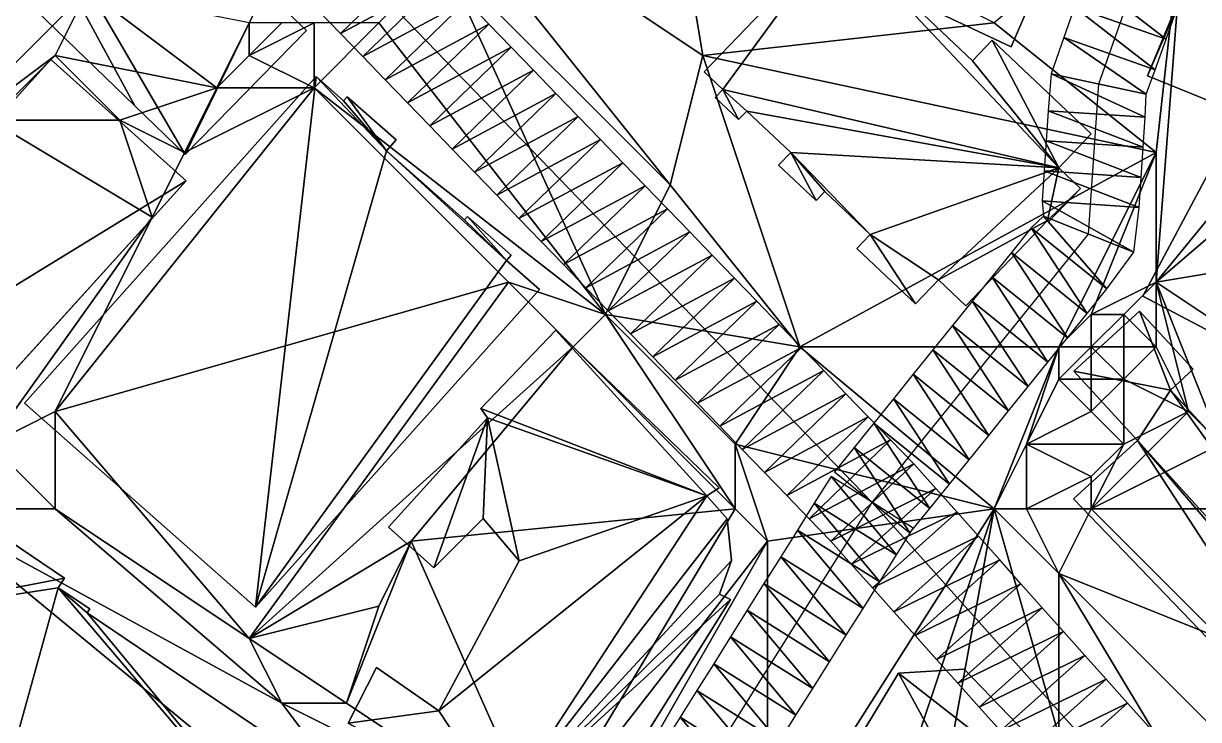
# Model space of a CAD drawing. Header units: metres. Extents: x -1103 to 901, y -902 to 905.
# Drawn here: x -799.9 to -727.4, y 111 to 154 of the extents above; entities that cross this region are included whole.
import ezdxf

# ---------------------------------------------------------------- set-up
doc = ezdxf.new("R2010")
doc.units = ezdxf.units.M
for name, color, linetype in [('OSM_BUILDING_FOOTPRINTS', 7, 'CONTINUOUS'), ('OSM_BUILDING_ROOFS', 1, 'CONTINUOUS'), ('OSM_BUILDING_WALLS', 8, 'CONTINUOUS'), ('OSM_ROAD_AXES', 2, 'CONTINUOUS'), ('OSM_ROAD_SURFACE', 9, 'CONTINUOUS'), ('OSM_TERRAIN', 3, 'CONTINUOUS')]:
    doc.layers.add(name, color=color, linetype=linetype)

msp = doc.modelspace()

# ---------------------------------------------------------------- linework, layer by layer
at = {"layer": 'OSM_BUILDING_FOOTPRINTS'}
for points in [[(-819.205, 174.118, 15.672), (-811.224, 182.268, 15.672), (-790.819, 162.572, 15.672), (-790.266, 163.136, 15.672), (-786.353, 159.343, 15.672), (-783.987, 157.065, 15.672), (-785.037, 156.003, 15.672), (-782.473, 153.526, 15.672), (-789.967, 145.873, 15.672), (-793.073, 148.881, 15.672), (-819.205, 174.118, 15.672)], [(-751.036, 167.859, 13.825), (-735.285, 161.025, 13.825), (-738.943, 152.521, 13.825), (-744.957, 155.352, 13.825), (-750.041, 160.538, 13.825), (-749.544, 162.794, 13.825), (-752.661, 164.154, 13.825), (-751.036, 167.859, 13.825)], [(-725.812, 161.622, 13.699), (-724.408, 165.039, 13.699), (-710.358, 159.322, 13.699), (-716.283, 144.945, 13.699), (-730.52, 150.729, 13.699), (-728.597, 155.407, 13.699), (-729.404, 155.728, 13.699), (-726.806, 162.031, 13.699), (-725.812, 161.622, 13.699)], [(-757.9, 150.972, 13.605), (-749.677, 159.554, 13.605), (-741.342, 151.669, 13.605), (-740.126, 152.93, 13.605), (-734.002, 147.146, 13.605), (-736.014, 145.045, 13.605), (-734.665, 143.773, 13.605), (-736.633, 141.716, 13.605), (-736.71, 141.793, 13.605), (-741.751, 136.54, 13.605), (-743.442, 138.133, 13.605), (-744.857, 136.651, 13.605), (-748.482, 140.079, 13.605), (-747.653, 140.942, 13.605), (-750.461, 143.585, 13.605), (-750.992, 143.032, 13.605), (-753.313, 145.221, 13.605), (-752.561, 146.007, 13.605), (-755.281, 148.561, 13.605), (-755.789, 148.03, 13.605), (-757.237, 149.402, 13.605), (-756.762, 149.888, 13.605), (-757.9, 150.972, 13.605)], [(-798.258, 151.746, 15.357), (-789.89, 144.259, 15.357), (-804.226, 128.444, 15.357), (-815.634, 115.87, 15.357), (-824.001, 123.368, 15.357), (-798.258, 151.746, 15.357)], [(-799.893, 130.534, 14.926), (-781.876, 150.695, 14.926), (-780.174, 149.191, 14.926), (-779.953, 149.446, 14.926), (-776.924, 146.78, 14.926), (-777.532, 146.106, 14.926), (-772.712, 141.848, 14.926), (-772.535, 142.047, 14.926), (-769.827, 139.658, 14.926), (-770.115, 139.338, 14.926), (-768.081, 137.546, 14.926), (-785.612, 117.938, 14.926), (-799.893, 130.534, 14.926)], [(-730.819, 137.138, 13.91), (-726.519, 145.2, 13.91), (-725.259, 144.547, 13.91), (-723.656, 147.555, 13.91), (-715.576, 143.298, 13.91), (-717.521, 139.637, 13.91), (-721.467, 141.716, 13.91), (-724.253, 136.496, 13.91), (-723.424, 136.065, 13.91), (-724.595, 133.864, 13.91), (-730.819, 137.138, 13.91)], [(-735.096, 124.608, 14.263), (-715.475, 104.226, 14.263), (-712.789, 106.88, 14.263), (-710.479, 105.421, 14.263), (-704.19, 110.054, 14.263), (-701.349, 106.969, 14.263), (-680.093, 125.327, 14.263), (-689.665, 137.746, 14.263), (-714.901, 115.938, 14.263), (-729.116, 131.332, 14.263), (-727.712, 132.614, 14.263), (-731.017, 136.198, 14.263), (-735.085, 132.493, 14.263), (-731.139, 128.213, 14.263), (-735.096, 124.608, 14.263)], [(-777.399, 122.86, 14.287), (-771.297, 129.617, 14.287), (-771.706, 130.203, 14.287), (-767.075, 135.025, 14.287), (-756.983, 125.293, 14.287), (-757.734, 124.795, 14.287), (-756.496, 123.38, 14.287), (-756.22, 120.814, 14.287), (-756.96, 118.724, 14.287), (-756.275, 118.403, 14.287), (-766.897, 101.428, 14.287), (-771.253, 103.827, 14.287), (-770.346, 105.541, 14.287), (-779.886, 110.772, 14.287), (-778.15, 114.201, 14.287), (-774.304, 111.535, 14.287), (-769.341, 120.781, 14.287), (-771.551, 123.402, 14.287), (-774.613, 120.349, 14.287), (-777.399, 122.86, 14.287)], [(-805.641, 125.27, 15.028), (-797.406, 119.719, 15.028), (-797.804, 119.133, 15.028), (-795.859, 117.817, 15.028), (-796.024, 117.573, 15.028), (-772.48, 101.682, 15.028), (-776.691, 95.522, 15.028), (-779.2, 97.225, 15.028), (-781.223, 94.283, 15.028), (-801.573, 108.007, 15.028), (-800.401, 109.732, 15.028), (-811.256, 117.064, 15.028), (-805.641, 125.27, 15.028)], [(-749.344, 108.174, 14.09), (-745.907, 113.847, 14.09), (-741.861, 114.102, 14.09), (-728.618, 100.378, 14.09), (-735.251, 94.372, 14.09), (-749.344, 108.174, 14.09)]]:
    msp.add_polyline3d(points, close=True, dxfattribs=at)
at = {"layer": 'OSM_BUILDING_ROOFS'}
for points in [[(-811.224, 182.268, 30.472), (-819.205, 174.118, 30.472), (-793.073, 148.881, 30.472)], [(-811.224, 182.268, 30.472), (-793.073, 148.881, 30.472), (-789.967, 145.873, 30.472)], [(-785.037, 156.003, 30.472), (-811.224, 182.268, 30.472), (-789.967, 145.873, 30.472)], [(-725.812, 161.622, 28.499), (-728.597, 155.407, 28.499), (-730.52, 150.729, 28.499)], [(-725.812, 161.622, 28.499), (-730.52, 150.729, 28.499), (-716.283, 144.945, 28.499)], [(-735.285, 161.025, 25.425), (-744.957, 155.352, 25.425), (-738.943, 152.521, 25.425)], [(-749.677, 159.554, 57.205), (-757.9, 150.972, 57.205), (-756.762, 149.888, 57.205)], [(-736.014, 145.045, 57.205), (-749.677, 159.554, 57.205), (-756.762, 149.888, 57.205)], [(-736.014, 145.045, 57.205), (-741.342, 151.669, 57.205), (-749.677, 159.554, 57.205)], [(-789.967, 145.873, 30.472), (-782.473, 153.526, 30.472), (-785.037, 156.003, 30.472)], [(-736.014, 145.045, 57.205), (-740.126, 152.93, 57.205), (-741.342, 151.669, 57.205)], [(-736.014, 145.045, 57.205), (-734.002, 147.146, 57.205), (-740.126, 152.93, 57.205)], [(-789.89, 144.259, 30.157), (-798.258, 151.746, 30.157), (-824.001, 123.368, 30.157)], [(-781.876, 150.695, 32.926), (-799.893, 130.534, 32.926), (-785.612, 117.938, 32.926)], [(-777.532, 146.106, 32.926), (-781.876, 150.695, 32.926), (-785.612, 117.938, 32.926)], [(-777.532, 146.106, 32.926), (-780.174, 149.191, 32.926), (-781.876, 150.695, 32.926)], [(-756.762, 149.888, 57.205), (-757.237, 149.402, 57.205), (-755.789, 148.03, 57.205)], [(-756.762, 149.888, 57.205), (-755.789, 148.03, 57.205), (-755.281, 148.561, 57.205)], [(-736.014, 145.045, 57.205), (-756.762, 149.888, 57.205), (-755.281, 148.561, 57.205)], [(-777.532, 146.106, 32.926), (-779.953, 149.446, 32.926), (-780.174, 149.191, 32.926)], [(-777.532, 146.106, 32.926), (-776.924, 146.78, 32.926), (-779.953, 149.446, 32.926)], [(-736.014, 145.045, 57.205), (-755.281, 148.561, 57.205), (-752.561, 146.007, 57.205)], [(-777.532, 146.106, 32.926), (-785.612, 117.938, 32.926), (-770.115, 139.338, 32.926)], [(-770.115, 139.338, 32.926), (-772.712, 141.848, 32.926), (-777.532, 146.106, 32.926)], [(-752.561, 146.007, 57.205), (-753.313, 145.221, 57.205), (-750.992, 143.032, 57.205)], [(-752.561, 146.007, 57.205), (-750.992, 143.032, 57.205), (-750.461, 143.585, 57.205)], [(-752.561, 146.007, 57.205), (-750.461, 143.585, 57.205), (-747.653, 140.942, 57.205)], [(-736.014, 145.045, 57.205), (-752.561, 146.007, 57.205), (-747.653, 140.942, 57.205)], [(-726.519, 145.2, 25.51), (-730.819, 137.138, 25.51), (-724.595, 133.864, 25.51)], [(-736.014, 145.045, 57.205), (-747.653, 140.942, 57.205), (-743.442, 138.133, 57.205)], [(-736.014, 145.045, 57.205), (-743.442, 138.133, 57.205), (-736.71, 141.793, 57.205)], [(-736.71, 141.793, 57.205), (-734.665, 143.773, 57.205), (-736.014, 145.045, 57.205)], [(-789.89, 144.259, 30.157), (-824.001, 123.368, 30.157), (-815.634, 115.87, 30.157)], [(-789.89, 144.259, 30.157), (-815.634, 115.87, 30.157), (-804.226, 128.444, 30.157)], [(-736.71, 141.793, 57.205), (-736.633, 141.716, 57.205), (-734.665, 143.773, 57.205)], [(-770.115, 139.338, 32.926), (-772.535, 142.047, 32.926), (-772.712, 141.848, 32.926)], [(-770.115, 139.338, 32.926), (-769.827, 139.658, 32.926), (-772.535, 142.047, 32.926)], [(-743.442, 138.133, 57.205), (-741.751, 136.54, 57.205), (-736.71, 141.793, 57.205)], [(-747.653, 140.942, 57.205), (-748.482, 140.079, 57.205), (-744.857, 136.651, 57.205)], [(-747.653, 140.942, 57.205), (-744.857, 136.651, 57.205), (-743.442, 138.133, 57.205)], [(-785.612, 117.938, 32.926), (-768.081, 137.546, 32.926), (-770.115, 139.338, 32.926)], [(-729.116, 131.332, 29.063), (-731.017, 136.198, 29.063), (-735.085, 132.493, 29.063)], [(-729.116, 131.332, 29.063), (-727.712, 132.614, 29.063), (-731.017, 136.198, 29.063)], [(-757.734, 124.795, 35.487), (-767.075, 135.025, 35.487), (-771.706, 130.203, 35.487)], [(-757.734, 124.795, 35.487), (-756.983, 125.293, 35.487), (-767.075, 135.025, 35.487)], [(-729.116, 131.332, 29.063), (-735.085, 132.493, 29.063), (-731.139, 128.213, 29.063)], [(-729.116, 131.332, 29.063), (-731.139, 128.213, 29.063), (-710.479, 105.421, 29.063)], [(-710.479, 105.421, 29.063), (-714.901, 115.938, 29.063), (-729.116, 131.332, 29.063)], [(-757.734, 124.795, 35.487), (-771.706, 130.203, 35.487), (-771.297, 129.617, 35.487)], [(-771.297, 129.617, 35.487), (-777.399, 122.86, 35.487), (-774.613, 120.349, 35.487)], [(-771.297, 129.617, 35.487), (-774.613, 120.349, 35.487), (-771.551, 123.402, 35.487)], [(-771.297, 129.617, 35.487), (-771.551, 123.402, 35.487), (-769.341, 120.781, 35.487)], [(-757.734, 124.795, 35.487), (-771.297, 129.617, 35.487), (-769.341, 120.781, 35.487)], [(-731.139, 128.213, 29.063), (-735.096, 124.608, 29.063), (-715.475, 104.226, 29.063)], [(-731.139, 128.213, 29.063), (-715.475, 104.226, 29.063), (-712.789, 106.88, 29.063)], [(-731.139, 128.213, 29.063), (-712.789, 106.88, 29.063), (-710.479, 105.421, 29.063)], [(-797.406, 119.719, 23.428), (-805.641, 125.27, 23.428), (-811.256, 117.064, 23.428)], [(-757.734, 124.795, 35.487), (-769.341, 120.781, 35.487), (-774.304, 111.535, 35.487)], [(-757.734, 124.795, 35.487), (-774.304, 111.535, 35.487), (-770.346, 105.541, 35.487)], [(-770.346, 105.541, 35.487), (-756.496, 123.38, 35.487), (-757.734, 124.795, 35.487)], [(-770.346, 105.541, 35.487), (-756.22, 120.814, 35.487), (-756.496, 123.38, 35.487)], [(-770.346, 105.541, 35.487), (-756.96, 118.724, 35.487), (-756.22, 120.814, 35.487)], [(-797.804, 119.133, 23.428), (-797.406, 119.719, 23.428), (-811.256, 117.064, 23.428)], [(-797.804, 119.133, 23.428), (-811.256, 117.064, 23.428), (-800.401, 109.732, 23.428)], [(-797.804, 119.133, 23.428), (-800.401, 109.732, 23.428), (-779.2, 97.225, 23.428)], [(-796.024, 117.573, 23.428), (-795.859, 117.817, 23.428), (-797.804, 119.133, 23.428)], [(-797.804, 119.133, 23.428), (-779.2, 97.225, 23.428), (-796.024, 117.573, 23.428)], [(-770.346, 105.541, 35.487), (-756.275, 118.403, 35.487), (-756.96, 118.724, 35.487)], [(-770.346, 105.541, 35.487), (-766.897, 101.428, 35.487), (-756.275, 118.403, 35.487)], [(-779.2, 97.225, 23.428), (-772.48, 101.682, 23.428), (-796.024, 117.573, 23.428)], [(-774.304, 111.535, 35.487), (-778.15, 114.201, 35.487), (-779.886, 110.772, 35.487)], [(-745.907, 113.847, 25.69), (-728.618, 100.378, 25.69), (-741.861, 114.102, 25.69)], [(-745.907, 113.847, 25.69), (-749.344, 108.174, 25.69), (-735.251, 94.372, 25.69)], [(-745.907, 113.847, 25.69), (-735.251, 94.372, 25.69), (-728.618, 100.378, 25.69)], [(-774.304, 111.535, 35.487), (-779.886, 110.772, 35.487), (-770.346, 105.541, 35.487)]]:
    msp.add_3dface(points, dxfattribs=at)
at = {"layer": 'OSM_BUILDING_WALLS'}
for points in [[(-819.205, 174.118, 15.672), (-793.073, 148.881, 15.672), (-793.073, 148.881, 30.472)], [(-819.205, 174.118, 15.672), (-793.073, 148.881, 30.472), (-819.205, 174.118, 30.472)], [(-738.943, 152.521, 13.825), (-735.285, 161.025, 13.825), (-735.285, 161.025, 25.425)], [(-738.943, 152.521, 13.825), (-735.285, 161.025, 25.425), (-738.943, 152.521, 25.425)], [(-749.677, 159.554, 13.605), (-757.9, 150.972, 13.605), (-757.9, 150.972, 57.205)], [(-749.677, 159.554, 13.605), (-757.9, 150.972, 57.205), (-749.677, 159.554, 57.205)], [(-741.342, 151.669, 13.605), (-749.677, 159.554, 13.605), (-749.677, 159.554, 57.205)], [(-741.342, 151.669, 13.605), (-749.677, 159.554, 57.205), (-741.342, 151.669, 57.205)], [(-782.473, 153.526, 15.672), (-785.037, 156.003, 15.672), (-785.037, 156.003, 30.472)], [(-782.473, 153.526, 15.672), (-785.037, 156.003, 30.472), (-782.473, 153.526, 30.472)], [(-744.957, 155.352, 13.825), (-738.943, 152.521, 13.825), (-738.943, 152.521, 25.425)], [(-744.957, 155.352, 13.825), (-738.943, 152.521, 25.425), (-744.957, 155.352, 25.425)], [(-728.597, 155.407, 13.699), (-730.52, 150.729, 13.699), (-730.52, 150.729, 28.499)], [(-728.597, 155.407, 13.699), (-730.52, 150.729, 28.499), (-728.597, 155.407, 28.499)], [(-789.967, 145.873, 15.672), (-782.473, 153.526, 15.672), (-782.473, 153.526, 30.472)], [(-789.967, 145.873, 15.672), (-782.473, 153.526, 30.472), (-789.967, 145.873, 30.472)], [(-740.126, 152.93, 13.605), (-741.342, 151.669, 13.605), (-741.342, 151.669, 57.205)], [(-740.126, 152.93, 13.605), (-741.342, 151.669, 57.205), (-740.126, 152.93, 57.205)], [(-734.002, 147.146, 13.605), (-740.126, 152.93, 13.605), (-740.126, 152.93, 57.205)], [(-734.002, 147.146, 13.605), (-740.126, 152.93, 57.205), (-734.002, 147.146, 57.205)], [(-798.258, 151.746, 15.357), (-824.001, 123.368, 15.357), (-824.001, 123.368, 30.157)], [(-798.258, 151.746, 15.357), (-824.001, 123.368, 30.157), (-798.258, 151.746, 30.157)], [(-789.89, 144.259, 15.357), (-798.258, 151.746, 15.357), (-798.258, 151.746, 30.157)], [(-789.89, 144.259, 15.357), (-798.258, 151.746, 30.157), (-789.89, 144.259, 30.157)], [(-757.9, 150.972, 13.605), (-756.762, 149.888, 13.605), (-756.762, 149.888, 57.205)], [(-757.9, 150.972, 13.605), (-756.762, 149.888, 57.205), (-757.9, 150.972, 57.205)], [(-781.876, 150.695, 14.926), (-799.893, 130.534, 14.926), (-799.893, 130.534, 32.926)], [(-781.876, 150.695, 14.926), (-799.893, 130.534, 32.926), (-781.876, 150.695, 32.926)], [(-780.174, 149.191, 14.926), (-781.876, 150.695, 14.926), (-781.876, 150.695, 32.926)], [(-780.174, 149.191, 14.926), (-781.876, 150.695, 32.926), (-780.174, 149.191, 32.926)], [(-730.52, 150.729, 13.699), (-716.283, 144.945, 13.699), (-716.283, 144.945, 28.499)], [(-730.52, 150.729, 13.699), (-716.283, 144.945, 28.499), (-730.52, 150.729, 28.499)], [(-756.762, 149.888, 13.605), (-757.237, 149.402, 13.605), (-757.237, 149.402, 57.205)], [(-756.762, 149.888, 13.605), (-757.237, 149.402, 57.205), (-756.762, 149.888, 57.205)], [(-793.073, 148.881, 15.672), (-789.967, 145.873, 15.672), (-789.967, 145.873, 30.472)], [(-793.073, 148.881, 15.672), (-789.967, 145.873, 30.472), (-793.073, 148.881, 30.472)], [(-779.953, 149.446, 14.926), (-780.174, 149.191, 14.926), (-780.174, 149.191, 32.926)], [(-779.953, 149.446, 14.926), (-780.174, 149.191, 32.926), (-779.953, 149.446, 32.926)], [(-776.924, 146.78, 14.926), (-779.953, 149.446, 14.926), (-779.953, 149.446, 32.926)], [(-776.924, 146.78, 14.926), (-779.953, 149.446, 32.926), (-776.924, 146.78, 32.926)], [(-757.237, 149.402, 13.605), (-755.789, 148.03, 13.605), (-755.789, 148.03, 57.205)], [(-757.237, 149.402, 13.605), (-755.789, 148.03, 57.205), (-757.237, 149.402, 57.205)], [(-755.789, 148.03, 13.605), (-755.281, 148.561, 13.605), (-755.281, 148.561, 57.205)], [(-755.789, 148.03, 13.605), (-755.281, 148.561, 57.205), (-755.789, 148.03, 57.205)], [(-755.281, 148.561, 13.605), (-752.561, 146.007, 13.605), (-752.561, 146.007, 57.205)], [(-755.281, 148.561, 13.605), (-752.561, 146.007, 57.205), (-755.281, 148.561, 57.205)], [(-777.532, 146.106, 14.926), (-776.924, 146.78, 14.926), (-776.924, 146.78, 32.926)], [(-777.532, 146.106, 14.926), (-776.924, 146.78, 32.926), (-777.532, 146.106, 32.926)], [(-736.014, 145.045, 13.605), (-734.002, 147.146, 13.605), (-734.002, 147.146, 57.205)], [(-736.014, 145.045, 13.605), (-734.002, 147.146, 57.205), (-736.014, 145.045, 57.205)], [(-772.712, 141.848, 14.926), (-777.532, 146.106, 14.926), (-777.532, 146.106, 32.926)], [(-772.712, 141.848, 14.926), (-777.532, 146.106, 32.926), (-772.712, 141.848, 32.926)], [(-752.561, 146.007, 13.605), (-753.313, 145.221, 13.605), (-753.313, 145.221, 57.205)], [(-752.561, 146.007, 13.605), (-753.313, 145.221, 57.205), (-752.561, 146.007, 57.205)], [(-753.313, 145.221, 13.605), (-750.992, 143.032, 13.605), (-750.992, 143.032, 57.205)], [(-753.313, 145.221, 13.605), (-750.992, 143.032, 57.205), (-753.313, 145.221, 57.205)], [(-726.519, 145.2, 13.91), (-730.819, 137.138, 13.91), (-730.819, 137.138, 25.51)], [(-726.519, 145.2, 13.91), (-730.819, 137.138, 25.51), (-726.519, 145.2, 25.51)], [(-734.665, 143.773, 13.605), (-736.014, 145.045, 13.605), (-736.014, 145.045, 57.205)], [(-734.665, 143.773, 13.605), (-736.014, 145.045, 57.205), (-734.665, 143.773, 57.205)], [(-804.226, 128.444, 15.357), (-789.89, 144.259, 15.357), (-789.89, 144.259, 30.157)], [(-804.226, 128.444, 15.357), (-789.89, 144.259, 30.157), (-804.226, 128.444, 30.157)], [(-736.633, 141.716, 13.605), (-734.665, 143.773, 13.605), (-734.665, 143.773, 57.205)], [(-736.633, 141.716, 13.605), (-734.665, 143.773, 57.205), (-736.633, 141.716, 57.205)], [(-750.992, 143.032, 13.605), (-750.461, 143.585, 13.605), (-750.461, 143.585, 57.205)], [(-750.992, 143.032, 13.605), (-750.461, 143.585, 57.205), (-750.992, 143.032, 57.205)], [(-750.461, 143.585, 13.605), (-747.653, 140.942, 13.605), (-747.653, 140.942, 57.205)], [(-750.461, 143.585, 13.605), (-747.653, 140.942, 57.205), (-750.461, 143.585, 57.205)], [(-772.535, 142.047, 14.926), (-772.712, 141.848, 14.926), (-772.712, 141.848, 32.926)], [(-772.535, 142.047, 14.926), (-772.712, 141.848, 32.926), (-772.535, 142.047, 32.926)], [(-769.827, 139.658, 14.926), (-772.535, 142.047, 14.926), (-772.535, 142.047, 32.926)], [(-769.827, 139.658, 14.926), (-772.535, 142.047, 32.926), (-769.827, 139.658, 32.926)], [(-741.751, 136.54, 13.605), (-736.71, 141.793, 13.605), (-736.71, 141.793, 57.205)], [(-741.751, 136.54, 13.605), (-736.71, 141.793, 57.205), (-741.751, 136.54, 57.205)], [(-736.71, 141.793, 13.605), (-736.633, 141.716, 13.605), (-736.633, 141.716, 57.205)], [(-736.71, 141.793, 13.605), (-736.633, 141.716, 57.205), (-736.71, 141.793, 57.205)], [(-747.653, 140.942, 13.605), (-748.482, 140.079, 13.605), (-748.482, 140.079, 57.205)], [(-747.653, 140.942, 13.605), (-748.482, 140.079, 57.205), (-747.653, 140.942, 57.205)], [(-748.482, 140.079, 13.605), (-744.857, 136.651, 13.605), (-744.857, 136.651, 57.205)], [(-748.482, 140.079, 13.605), (-744.857, 136.651, 57.205), (-748.482, 140.079, 57.205)], [(-770.115, 139.338, 14.926), (-769.827, 139.658, 14.926), (-769.827, 139.658, 32.926)], [(-770.115, 139.338, 14.926), (-769.827, 139.658, 32.926), (-770.115, 139.338, 32.926)], [(-768.081, 137.546, 14.926), (-770.115, 139.338, 14.926), (-770.115, 139.338, 32.926)], [(-768.081, 137.546, 14.926), (-770.115, 139.338, 32.926), (-768.081, 137.546, 32.926)], [(-744.857, 136.651, 13.605), (-743.442, 138.133, 13.605), (-743.442, 138.133, 57.205)], [(-744.857, 136.651, 13.605), (-743.442, 138.133, 57.205), (-744.857, 136.651, 57.205)], [(-743.442, 138.133, 13.605), (-741.751, 136.54, 13.605), (-741.751, 136.54, 57.205)], [(-743.442, 138.133, 13.605), (-741.751, 136.54, 57.205), (-743.442, 138.133, 57.205)], [(-785.612, 117.938, 14.926), (-768.081, 137.546, 14.926), (-768.081, 137.546, 32.926)], [(-785.612, 117.938, 14.926), (-768.081, 137.546, 32.926), (-785.612, 117.938, 32.926)], [(-730.819, 137.138, 13.91), (-724.595, 133.864, 13.91), (-724.595, 133.864, 25.51)], [(-730.819, 137.138, 13.91), (-724.595, 133.864, 25.51), (-730.819, 137.138, 25.51)], [(-731.017, 136.198, 14.263), (-735.085, 132.493, 14.263), (-735.085, 132.493, 29.063)], [(-731.017, 136.198, 14.263), (-735.085, 132.493, 29.063), (-731.017, 136.198, 29.063)], [(-727.712, 132.614, 14.263), (-731.017, 136.198, 14.263), (-731.017, 136.198, 29.063)], [(-727.712, 132.614, 14.263), (-731.017, 136.198, 29.063), (-727.712, 132.614, 29.063)], [(-767.075, 135.025, 14.287), (-771.706, 130.203, 14.287), (-771.706, 130.203, 35.487)], [(-767.075, 135.025, 14.287), (-771.706, 130.203, 35.487), (-767.075, 135.025, 35.487)], [(-756.983, 125.293, 14.287), (-767.075, 135.025, 14.287), (-767.075, 135.025, 35.487)], [(-756.983, 125.293, 14.287), (-767.075, 135.025, 35.487), (-756.983, 125.293, 35.487)], [(-735.085, 132.493, 14.263), (-731.139, 128.213, 14.263), (-731.139, 128.213, 29.063)], [(-735.085, 132.493, 14.263), (-731.139, 128.213, 29.063), (-735.085, 132.493, 29.063)], [(-729.116, 131.332, 14.263), (-727.712, 132.614, 14.263), (-727.712, 132.614, 29.063)], [(-729.116, 131.332, 14.263), (-727.712, 132.614, 29.063), (-729.116, 131.332, 29.063)], [(-714.901, 115.938, 14.263), (-729.116, 131.332, 14.263), (-729.116, 131.332, 29.063)], [(-714.901, 115.938, 14.263), (-729.116, 131.332, 29.063), (-714.901, 115.938, 29.063)], [(-799.893, 130.534, 14.926), (-785.612, 117.938, 14.926), (-785.612, 117.938, 32.926)], [(-799.893, 130.534, 14.926), (-785.612, 117.938, 32.926), (-799.893, 130.534, 32.926)], [(-771.706, 130.203, 14.287), (-771.297, 129.617, 14.287), (-771.297, 129.617, 35.487)], [(-771.706, 130.203, 14.287), (-771.297, 129.617, 35.487), (-771.706, 130.203, 35.487)], [(-771.297, 129.617, 14.287), (-777.399, 122.86, 14.287), (-777.399, 122.86, 35.487)], [(-771.297, 129.617, 14.287), (-777.399, 122.86, 35.487), (-771.297, 129.617, 35.487)], [(-731.139, 128.213, 14.263), (-735.096, 124.608, 14.263), (-735.096, 124.608, 29.063)], [(-731.139, 128.213, 14.263), (-735.096, 124.608, 29.063), (-731.139, 128.213, 29.063)], [(-797.406, 119.719, 15.028), (-805.641, 125.27, 15.028), (-805.641, 125.27, 23.428)], [(-797.406, 119.719, 15.028), (-805.641, 125.27, 23.428), (-797.406, 119.719, 23.428)], [(-757.734, 124.795, 14.287), (-756.983, 125.293, 14.287), (-756.983, 125.293, 35.487)], [(-757.734, 124.795, 14.287), (-756.983, 125.293, 35.487), (-757.734, 124.795, 35.487)], [(-756.496, 123.38, 14.287), (-757.734, 124.795, 14.287), (-757.734, 124.795, 35.487)], [(-756.496, 123.38, 14.287), (-757.734, 124.795, 35.487), (-756.496, 123.38, 35.487)], [(-735.096, 124.608, 14.263), (-715.475, 104.226, 14.263), (-715.475, 104.226, 29.063)], [(-735.096, 124.608, 14.263), (-715.475, 104.226, 29.063), (-735.096, 124.608, 29.063)], [(-774.613, 120.349, 14.287), (-771.551, 123.402, 14.287), (-771.551, 123.402, 35.487)], [(-774.613, 120.349, 14.287), (-771.551, 123.402, 35.487), (-774.613, 120.349, 35.487)], [(-771.551, 123.402, 14.287), (-769.341, 120.781, 14.287), (-769.341, 120.781, 35.487)], [(-771.551, 123.402, 14.287), (-769.341, 120.781, 35.487), (-771.551, 123.402, 35.487)], [(-756.22, 120.814, 14.287), (-756.496, 123.38, 14.287), (-756.496, 123.38, 35.487)], [(-756.22, 120.814, 14.287), (-756.496, 123.38, 35.487), (-756.22, 120.814, 35.487)], [(-777.399, 122.86, 14.287), (-774.613, 120.349, 14.287), (-774.613, 120.349, 35.487)], [(-777.399, 122.86, 14.287), (-774.613, 120.349, 35.487), (-777.399, 122.86, 35.487)], [(-769.341, 120.781, 14.287), (-774.304, 111.535, 14.287), (-774.304, 111.535, 35.487)], [(-769.341, 120.781, 14.287), (-774.304, 111.535, 35.487), (-769.341, 120.781, 35.487)], [(-756.96, 118.724, 14.287), (-756.22, 120.814, 14.287), (-756.22, 120.814, 35.487)], [(-756.96, 118.724, 14.287), (-756.22, 120.814, 35.487), (-756.96, 118.724, 35.487)], [(-797.804, 119.133, 15.028), (-797.406, 119.719, 15.028), (-797.406, 119.719, 23.428)], [(-797.804, 119.133, 15.028), (-797.406, 119.719, 23.428), (-797.804, 119.133, 23.428)], [(-795.859, 117.817, 15.028), (-797.804, 119.133, 15.028), (-797.804, 119.133, 23.428)], [(-795.859, 117.817, 15.028), (-797.804, 119.133, 23.428), (-795.859, 117.817, 23.428)], [(-766.897, 101.428, 14.287), (-756.275, 118.403, 14.287), (-756.275, 118.403, 35.487)], [(-766.897, 101.428, 14.287), (-756.275, 118.403, 35.487), (-766.897, 101.428, 35.487)], [(-756.275, 118.403, 14.287), (-756.96, 118.724, 14.287), (-756.96, 118.724, 35.487)], [(-756.275, 118.403, 14.287), (-756.96, 118.724, 35.487), (-756.275, 118.403, 35.487)], [(-796.024, 117.573, 15.028), (-795.859, 117.817, 15.028), (-795.859, 117.817, 23.428)], [(-796.024, 117.573, 15.028), (-795.859, 117.817, 23.428), (-796.024, 117.573, 23.428)], [(-772.48, 101.682, 15.028), (-796.024, 117.573, 15.028), (-796.024, 117.573, 23.428)], [(-772.48, 101.682, 15.028), (-796.024, 117.573, 23.428), (-772.48, 101.682, 23.428)], [(-778.15, 114.201, 14.287), (-779.886, 110.772, 14.287), (-779.886, 110.772, 35.487)], [(-778.15, 114.201, 14.287), (-779.886, 110.772, 35.487), (-778.15, 114.201, 35.487)], [(-774.304, 111.535, 14.287), (-778.15, 114.201, 14.287), (-778.15, 114.201, 35.487)], [(-774.304, 111.535, 14.287), (-778.15, 114.201, 35.487), (-774.304, 111.535, 35.487)], [(-741.861, 114.102, 14.09), (-745.907, 113.847, 14.09), (-745.907, 113.847, 25.69)], [(-741.861, 114.102, 14.09), (-745.907, 113.847, 25.69), (-741.861, 114.102, 25.69)], [(-728.618, 100.378, 14.09), (-741.861, 114.102, 14.09), (-741.861, 114.102, 25.69)], [(-728.618, 100.378, 14.09), (-741.861, 114.102, 25.69), (-728.618, 100.378, 25.69)], [(-745.907, 113.847, 14.09), (-749.344, 108.174, 14.09), (-749.344, 108.174, 25.69)], [(-745.907, 113.847, 14.09), (-749.344, 108.174, 25.69), (-745.907, 113.847, 25.69)]]:
    msp.add_3dface(points, dxfattribs=at)
at = {"layer": 'OSM_ROAD_AXES'}
for points in [[(-658.459, 30.519, 14.781), (-710.678, 83.181, 17.71), (-747.532, 124.397, 16.044), (-813.689, 192.863, 18.856), (-868.141, 249.805, 17.888), (-918.459, 302.29, 16.647)], [(-747.532, 124.397, 16.044), (-734.168, 140.964, 15.675), (-733.538, 150.231, 15.747), (-722.297, 182.137, 16.923), (-707.861, 212.826, 18.408)], [(-809.409, 22.466, 16.407), (-808.967, 23.594, 16.412), (-767.207, 93.045, 16.894), (-747.532, 124.397, 16.044)]]:
    msp.add_polyline3d(points, dxfattribs=at)
at = {"layer": 'OSM_ROAD_SURFACE'}
for points in [[(-775.337, 158.209, 17.21), (-781.749, 154.772, 17.54), (-780.371, 153.345, 17.345)], [(-773.959, 156.783, 17.098), (-775.337, 158.209, 17.21), (-780.371, 153.345, 17.345)], [(-773.959, 156.783, 17.098), (-780.371, 153.345, 17.345), (-778.993, 151.919, 17.111)], [(-772.58, 155.357, 17.032), (-773.959, 156.783, 17.098), (-778.993, 151.919, 17.111)], [(-729.386, 152.988, 15.829), (-734.384, 156.859, 15.975), (-735.045, 154.982, 15.933)], [(-729.386, 152.988, 15.829), (-728.725, 154.865, 16.056), (-734.384, 156.859, 15.975)], [(-772.58, 155.357, 17.032), (-778.993, 151.919, 17.111), (-777.614, 150.492, 17.037)], [(-771.202, 153.93, 16.95), (-772.58, 155.357, 17.032), (-777.614, 150.492, 17.037)], [(-730.047, 151.111, 15.787), (-735.045, 154.982, 15.933), (-735.706, 153.105, 15.891)], [(-730.047, 151.111, 15.787), (-729.386, 152.988, 15.829), (-735.045, 154.982, 15.933)], [(-771.202, 153.93, 16.95), (-777.614, 150.492, 17.037), (-776.236, 149.066, 16.963)], [(-769.824, 152.504, 16.868), (-771.202, 153.93, 16.95), (-776.236, 149.066, 16.963)], [(-769.824, 152.504, 16.868), (-776.236, 149.066, 16.963), (-774.858, 147.64, 16.888)], [(-768.446, 151.078, 16.786), (-769.824, 152.504, 16.868), (-774.858, 147.64, 16.888)], [(-730.603, 149.612, 15.754), (-735.706, 153.105, 15.891), (-736.473, 150.851, 15.835)], [(-730.603, 149.612, 15.754), (-730.047, 151.111, 15.787), (-735.706, 153.105, 15.891)], [(-768.446, 151.078, 16.786), (-774.858, 147.64, 16.888), (-773.479, 146.213, 16.814)], [(-767.067, 149.651, 16.704), (-768.446, 151.078, 16.786), (-773.479, 146.213, 16.814)], [(-730.671, 148.174, 15.717), (-736.473, 150.851, 15.835), (-736.657, 148.581, 15.74)], [(-730.671, 148.174, 15.717), (-730.603, 149.612, 15.754), (-736.473, 150.851, 15.835)], [(-767.067, 149.651, 16.704), (-773.479, 146.213, 16.814), (-772.101, 144.787, 16.74)], [(-765.689, 148.225, 16.622), (-767.067, 149.651, 16.704), (-772.101, 144.787, 16.74)], [(-765.689, 148.225, 16.622), (-772.101, 144.787, 16.74), (-770.723, 143.361, 16.665)], [(-764.311, 146.799, 16.54), (-765.689, 148.225, 16.622), (-770.723, 143.361, 16.665)], [(-730.797, 146.321, 15.666), (-736.657, 148.581, 15.74), (-736.783, 146.728, 15.705)], [(-730.797, 146.321, 15.666), (-730.671, 148.174, 15.717), (-736.657, 148.581, 15.74)], [(-764.311, 146.799, 16.54), (-770.723, 143.361, 16.665), (-769.345, 141.934, 16.591)], [(-762.932, 145.372, 16.459), (-764.311, 146.799, 16.54), (-769.345, 141.934, 16.591)], [(-730.923, 144.467, 15.67), (-736.783, 146.728, 15.705), (-736.909, 144.874, 15.737)], [(-730.923, 144.467, 15.67), (-730.797, 146.321, 15.666), (-736.783, 146.728, 15.705)], [(-762.932, 145.372, 16.459), (-769.345, 141.934, 16.591), (-767.966, 140.508, 16.517)], [(-761.554, 143.946, 16.377), (-762.932, 145.372, 16.459), (-767.966, 140.508, 16.517)], [(-731.049, 142.614, 15.724), (-736.909, 144.874, 15.737), (-737.035, 143.021, 15.769)], [(-731.049, 142.614, 15.724), (-730.923, 144.467, 15.67), (-736.909, 144.874, 15.737)], [(-761.554, 143.946, 16.377), (-767.966, 140.508, 16.517), (-766.588, 139.082, 16.443)], [(-760.176, 142.519, 16.306), (-761.554, 143.946, 16.377), (-766.588, 139.082, 16.443)], [(-731.382, 139.852, 15.822), (-731.049, 142.614, 15.724), (-737.035, 143.021, 15.769)], [(-731.382, 139.852, 15.822), (-737.035, 143.021, 15.769), (-736.954, 142.076, 15.781)], [(-760.176, 142.519, 16.306), (-766.588, 139.082, 16.443), (-765.21, 137.655, 16.372)], [(-758.798, 141.093, 16.263), (-760.176, 142.519, 16.306), (-765.21, 137.655, 16.372)], [(-733.048, 137.574, 15.792), (-736.954, 142.076, 15.781), (-737.718, 141.341, 15.794)], [(-733.048, 137.574, 15.792), (-731.382, 139.852, 15.822), (-736.954, 142.076, 15.781)], [(-758.798, 141.093, 16.263), (-765.21, 137.655, 16.372), (-763.831, 136.229, 16.305)], [(-757.419, 139.667, 16.221), (-758.798, 141.093, 16.263), (-763.831, 136.229, 16.305)], [(-734.263, 136.068, 15.769), (-737.718, 141.341, 15.794), (-738.933, 139.835, 15.814)], [(-734.263, 136.068, 15.769), (-733.048, 137.574, 15.792), (-737.718, 141.341, 15.794)], [(-757.419, 139.667, 16.221), (-763.831, 136.229, 16.305), (-762.453, 134.803, 16.261)], [(-756.041, 138.24, 16.179), (-757.419, 139.667, 16.221), (-762.453, 134.803, 16.261)], [(-735.478, 134.562, 15.754), (-738.933, 139.835, 15.814), (-740.148, 138.329, 15.835)], [(-735.478, 134.562, 15.754), (-734.263, 136.068, 15.769), (-738.933, 139.835, 15.814)], [(-756.041, 138.24, 16.179), (-762.453, 134.803, 16.261), (-761.075, 133.376, 16.216)], [(-754.663, 136.814, 16.137), (-756.041, 138.24, 16.179), (-761.075, 133.376, 16.216)], [(-736.692, 133.056, 15.781), (-740.148, 138.329, 15.835), (-741.362, 136.823, 15.855)], [(-736.692, 133.056, 15.781), (-735.478, 134.562, 15.754), (-740.148, 138.329, 15.835)], [(-754.663, 136.814, 16.137), (-761.075, 133.376, 16.216), (-759.697, 131.95, 16.172)], [(-753.284, 135.388, 16.094), (-754.663, 136.814, 16.137), (-759.697, 131.95, 16.172)], [(-737.907, 131.55, 15.842), (-741.362, 136.823, 15.855), (-742.577, 135.317, 15.875)], [(-737.907, 131.55, 15.842), (-736.692, 133.056, 15.781), (-741.362, 136.823, 15.855)], [(-753.284, 135.388, 16.094), (-759.697, 131.95, 16.172), (-758.318, 130.523, 16.127)], [(-751.906, 133.961, 16.053), (-753.284, 135.388, 16.094), (-758.318, 130.523, 16.127)], [(-739.122, 130.044, 15.902), (-742.577, 135.317, 15.875), (-743.792, 133.811, 15.9)], [(-739.122, 130.044, 15.902), (-737.907, 131.55, 15.842), (-742.577, 135.317, 15.875)], [(-751.906, 133.961, 16.053), (-758.318, 130.523, 16.127), (-756.94, 129.097, 16.082)], [(-750.528, 132.535, 16.056), (-751.906, 133.961, 16.053), (-756.94, 129.097, 16.082)], [(-740.337, 128.538, 15.963), (-743.792, 133.811, 15.9), (-745.007, 132.305, 15.96)], [(-740.337, 128.538, 15.963), (-739.122, 130.044, 15.902), (-743.792, 133.811, 15.9)], [(-750.528, 132.535, 16.056), (-756.94, 129.097, 16.082), (-755.562, 127.671, 16.056)], [(-749.15, 131.109, 16.057), (-750.528, 132.535, 16.056), (-755.562, 127.671, 16.056)], [(-741.552, 127.032, 16.023), (-745.007, 132.305, 15.96), (-746.222, 130.799, 16.021)], [(-741.552, 127.032, 16.023), (-740.337, 128.538, 15.963), (-745.007, 132.305, 15.96)], [(-749.15, 131.109, 16.057), (-755.562, 127.671, 16.056), (-754.183, 126.244, 16.082)], [(-747.771, 129.682, 16.059), (-749.15, 131.109, 16.057), (-754.183, 126.244, 16.082)], [(-742.767, 125.526, 16.065), (-746.222, 130.799, 16.021), (-747.437, 129.293, 16.059)], [(-742.767, 125.526, 16.065), (-741.552, 127.032, 16.023), (-746.222, 130.799, 16.021)], [(-747.771, 129.682, 16.059), (-754.183, 126.244, 16.082), (-752.805, 124.818, 16.109)], [(-746.393, 128.256, 16.061), (-747.771, 129.682, 16.059), (-752.805, 124.818, 16.109)], [(-743.982, 124.02, 16.086), (-747.437, 129.293, 16.059), (-748.652, 127.787, 16.058)], [(-743.982, 124.02, 16.086), (-742.767, 125.526, 16.065), (-747.437, 129.293, 16.059)], [(-746.393, 128.256, 16.061), (-752.805, 124.818, 16.109), (-751.427, 123.392, 16.135)], [(-744.968, 126.78, 16.062), (-746.393, 128.256, 16.061), (-751.427, 123.392, 16.135)], [(-745.197, 122.514, 16.119), (-748.652, 127.787, 16.058), (-749.867, 126.281, 16.061)], [(-745.197, 122.514, 16.119), (-743.982, 124.02, 16.086), (-748.652, 127.787, 16.058)], [(-744.968, 126.78, 16.062), (-751.427, 123.392, 16.135), (-750.095, 122.014, 16.155)], [(-743.606, 125.258, 16.064), (-744.968, 126.78, 16.062), (-750.095, 122.014, 16.155)], [(-746.026, 121.153, 16.143), (-750.073, 125.992, 16.069), (-751.108, 124.342, 16.112)], [(-746.026, 121.153, 16.143), (-744.991, 122.803, 16.114), (-750.073, 125.992, 16.069)], [(-743.606, 125.258, 16.064), (-750.095, 122.014, 16.155), (-748.825, 120.592, 16.167)], [(-742.29, 123.786, 16.083), (-743.606, 125.258, 16.064), (-748.825, 120.592, 16.167)], [(-747.062, 119.502, 16.171), (-751.108, 124.342, 16.112), (-752.144, 122.692, 16.154)], [(-747.062, 119.502, 16.171), (-746.026, 121.153, 16.143), (-751.108, 124.342, 16.112)], [(-742.29, 123.786, 16.083), (-748.825, 120.592, 16.167), (-747.508, 119.12, 16.179)], [(-740.974, 122.314, 16.095), (-742.29, 123.786, 16.083), (-747.508, 119.12, 16.179)], [(-748.097, 117.852, 16.2), (-752.144, 122.692, 16.154), (-753.179, 121.042, 16.187)], [(-748.097, 117.852, 16.2), (-747.062, 119.502, 16.171), (-752.144, 122.692, 16.154)], [(-740.974, 122.314, 16.095), (-747.508, 119.12, 16.179), (-746.192, 117.648, 16.191)], [(-739.658, 120.842, 16.128), (-740.974, 122.314, 16.095), (-746.192, 117.648, 16.191)], [(-749.133, 116.202, 16.229), (-753.179, 121.042, 16.187), (-754.215, 119.391, 16.215)], [(-749.133, 116.202, 16.229), (-748.097, 117.852, 16.2), (-753.179, 121.042, 16.187)], [(-739.658, 120.842, 16.128), (-746.192, 117.648, 16.191), (-744.876, 116.176, 16.203)], [(-738.342, 119.37, 16.166), (-739.658, 120.842, 16.128), (-744.876, 116.176, 16.203)], [(-750.168, 114.552, 16.258), (-754.215, 119.391, 16.215), (-755.25, 117.741, 16.242)], [(-750.168, 114.552, 16.258), (-749.133, 116.202, 16.229), (-754.215, 119.391, 16.215)], [(-738.342, 119.37, 16.166), (-744.876, 116.176, 16.203), (-743.56, 114.704, 16.193)], [(-737.025, 117.898, 16.209), (-738.342, 119.37, 16.166), (-743.56, 114.704, 16.193)], [(-751.204, 112.902, 16.286), (-755.25, 117.741, 16.242), (-756.286, 116.091, 16.269)], [(-751.204, 112.902, 16.286), (-750.168, 114.552, 16.258), (-755.25, 117.741, 16.242)], [(-737.025, 117.898, 16.209), (-743.56, 114.704, 16.193), (-742.244, 113.232, 16.246)], [(-735.709, 116.426, 16.25), (-737.025, 117.898, 16.209), (-742.244, 113.232, 16.246)], [(-735.709, 116.426, 16.25), (-742.244, 113.232, 16.246), (-740.927, 111.76, 16.287)], [(-734.393, 114.954, 16.281), (-735.709, 116.426, 16.25), (-740.927, 111.76, 16.287)], [(-752.239, 111.252, 16.315), (-756.286, 116.091, 16.269), (-757.321, 114.441, 16.296)], [(-752.239, 111.252, 16.315), (-751.204, 112.902, 16.286), (-756.286, 116.091, 16.269)], [(-734.393, 114.954, 16.281), (-740.927, 111.76, 16.287), (-739.611, 110.288, 16.322)], [(-733.077, 113.482, 16.313), (-734.393, 114.954, 16.281), (-739.611, 110.288, 16.322)], [(-753.275, 109.602, 16.344), (-757.321, 114.441, 16.296), (-758.357, 112.791, 16.322)], [(-753.275, 109.602, 16.344), (-752.239, 111.252, 16.315), (-757.321, 114.441, 16.296)], [(-733.077, 113.482, 16.313), (-739.611, 110.288, 16.322), (-738.295, 108.816, 16.357)], [(-731.76, 112.01, 16.344), (-733.077, 113.482, 16.313), (-738.295, 108.816, 16.357)], [(-754.31, 107.952, 16.372), (-758.357, 112.791, 16.322), (-759.393, 111.141, 16.349)], [(-754.31, 107.952, 16.372), (-753.275, 109.602, 16.344), (-758.357, 112.791, 16.322)], [(-731.76, 112.01, 16.344), (-738.295, 108.816, 16.357), (-736.979, 107.344, 16.362)], [(-730.444, 110.538, 16.375), (-731.76, 112.01, 16.344), (-736.979, 107.344, 16.362)], [(-755.346, 106.301, 16.399), (-759.393, 111.141, 16.349), (-760.428, 109.491, 16.376)], [(-755.346, 106.301, 16.399), (-754.31, 107.952, 16.372), (-759.393, 111.141, 16.349)]]:
    msp.add_3dface(points, dxfattribs=at)
at = {"layer": 'OSM_TERRAIN'}
for points in [[(-806, 146, 18.398), (-796, 156, 18.898), (-810, 166, 18.898)], [(-774, 158, 17.09), (-760, 144, 16.269), (-776, 164, 16.625)], [(-760, 144, 16.269), (-758, 152, 15.759), (-776, 164, 16.625)], [(-776, 164, 16.625), (-758, 152, 15.759), (-760, 164, 16.328)], [(-758, 152, 15.759), (-740, 154, 15.904), (-760, 164, 16.328)], [(-730, 146, 15.605), (-728, 164, 16.048), (-740, 154, 15.904)], [(-730, 146, 15.605), (-730, 138, 15.967), (-728, 164, 16.048)], [(-730, 138, 15.967), (-712, 160, 16.02), (-728, 164, 16.048)], [(-730, 138, 15.967), (-716, 150, 16.044), (-712, 160, 16.02)], [(-764, 136, 16.256), (-774, 158, 17.09), (-778, 154, 16.988)], [(-760, 144, 16.269), (-774, 158, 17.09), (-764, 136, 16.256)], [(-806, 146, 18.398), (-798, 152, 18.089), (-796, 156, 18.898)], [(-798, 152, 18.089), (-788, 150, 18.898), (-796, 156, 18.898)], [(-788, 150, 18.898), (-786, 154, 18.898), (-796, 156, 18.898)], [(-788, 150, 18.898), (-786, 152, 18.875), (-786, 154, 18.898)], [(-782, 150, 17.255), (-782, 154, 17.603), (-786, 152, 18.875)], [(-786, 152, 18.875), (-784, 154, 18.469), (-786, 154, 18.898)], [(-786, 152, 18.875), (-782, 154, 17.603), (-784, 154, 18.469)], [(-782, 150, 17.255), (-764, 136, 16.256), (-778, 154, 16.988)], [(-782, 150, 17.255), (-778, 154, 16.988), (-782, 154, 17.603)], [(-758, 152, 15.759), (-730, 146, 15.605), (-740, 154, 15.904)], [(-802, 148, 18.049), (-798, 152, 18.089), (-806, 146, 18.398)], [(-802, 148, 18.049), (-794, 148, 18.03), (-798, 152, 18.089)], [(-794, 148, 18.03), (-788, 150, 18.898), (-798, 152, 18.089)], [(-788, 150, 18.898), (-782, 150, 17.255), (-786, 152, 18.875)], [(-760, 144, 16.269), (-752, 134, 16.004), (-758, 152, 15.759)], [(-752, 134, 16.004), (-730, 146, 15.605), (-758, 152, 15.759)], [(-798, 130, 17.338), (-770, 138, 17.255), (-782, 150, 17.255)], [(-798, 130, 17.338), (-782, 150, 17.255), (-790, 146, 18.156)], [(-794, 148, 18.03), (-790, 146, 18.156), (-788, 150, 18.898)], [(-790, 146, 18.156), (-782, 150, 17.255), (-788, 150, 18.898)], [(-770, 138, 17.255), (-764, 136, 16.256), (-782, 150, 17.255)], [(-718, 140, 16.118), (-716, 150, 16.044), (-730, 138, 15.967)], [(-802, 128, 17.949), (-792, 142, 18.023), (-802, 148, 18.049)], [(-792, 142, 18.023), (-794, 148, 18.03), (-802, 148, 18.049)], [(-792, 142, 18.023), (-790, 146, 18.156), (-794, 148, 18.03)], [(-792, 142, 18.023), (-798, 130, 17.338), (-790, 146, 18.156)], [(-752, 134, 16.004), (-736, 134, 15.694), (-730, 146, 15.605)], [(-736, 134, 15.694), (-734, 136, 15.737), (-730, 146, 15.605)], [(-730, 138, 15.967), (-730, 146, 15.605), (-734, 136, 15.737)], [(-764, 136, 16.256), (-752, 134, 16.004), (-760, 144, 16.269)], [(-802, 128, 17.949), (-798, 130, 17.338), (-792, 142, 18.023)], [(-730, 138, 15.967), (-724, 134, 16.149), (-718, 140, 16.118)], [(-798, 130, 17.338), (-786, 116, 17.233), (-770, 138, 17.255)], [(-786, 116, 17.233), (-766, 134, 16.741), (-770, 138, 17.255)], [(-766, 134, 16.741), (-764, 136, 16.256), (-770, 138, 17.255)], [(-732, 136, 16.279), (-730, 138, 15.967), (-734, 136, 15.737)], [(-730, 134, 17.126), (-730, 138, 15.967), (-732, 136, 16.279)], [(-726, 128, 17.792), (-730, 138, 15.967), (-728, 130, 17.801)], [(-726, 128, 17.792), (-724, 134, 16.149), (-730, 138, 15.967)], [(-728, 130, 17.801), (-730, 138, 15.967), (-730, 134, 17.126)], [(-756, 124, 16.562), (-764, 136, 16.256), (-766, 134, 16.741)], [(-756, 124, 16.562), (-756, 128, 16), (-764, 136, 16.256)], [(-756, 128, 16), (-752, 134, 16.004), (-764, 136, 16.256)], [(-734, 134, 16.644), (-734, 136, 15.737), (-736, 134, 15.694)], [(-734, 134, 16.644), (-732, 134, 17.518), (-732, 136, 16.279)], [(-734, 134, 16.644), (-732, 136, 16.279), (-734, 136, 15.737)], [(-732, 134, 17.518), (-730, 134, 17.126), (-732, 136, 16.279)], [(-776, 122, 16.73), (-766, 134, 16.741), (-786, 116, 17.233)], [(-776, 122, 16.73), (-756, 124, 16.562), (-766, 134, 16.741)], [(-740, 124, 16.018), (-752, 134, 16.004), (-756, 128, 16)], [(-740, 124, 16.018), (-736, 134, 15.694), (-752, 134, 16.004)], [(-740, 124, 16.018), (-738, 128, 15.952), (-736, 134, 15.694)], [(-738, 128, 15.952), (-736, 132, 16.357), (-736, 134, 15.694)], [(-736, 132, 16.357), (-734, 132, 17.632), (-734, 134, 16.644)], [(-736, 132, 16.357), (-734, 134, 16.644), (-736, 134, 15.694)], [(-734, 132, 17.632), (-732, 132, 17.801), (-734, 134, 16.644)], [(-732, 132, 17.801), (-732, 134, 17.518), (-734, 134, 16.644)], [(-732, 132, 17.801), (-728, 130, 17.801), (-730, 134, 17.126)], [(-732, 132, 17.801), (-730, 134, 17.126), (-732, 134, 17.518)], [(-738, 128, 15.952), (-734, 130, 17.414), (-736, 132, 16.357)], [(-734, 130, 17.414), (-734, 132, 17.632), (-736, 132, 16.357)], [(-734, 130, 17.414), (-732, 128, 17.638), (-732, 132, 17.801)], [(-734, 130, 17.414), (-732, 132, 17.801), (-734, 132, 17.632)], [(-732, 128, 17.638), (-728, 130, 17.801), (-732, 132, 17.801)], [(-802, 128, 17.949), (-798, 124, 17.631), (-798, 130, 17.338)], [(-786, 116, 17.233), (-798, 130, 17.338), (-798, 124, 17.631)], [(-738, 128, 15.952), (-732, 128, 17.638), (-734, 130, 17.414)], [(-734, 124, 17.801), (-726, 128, 17.792), (-728, 130, 17.801)], [(-732, 128, 17.638), (-734, 124, 17.801), (-728, 130, 17.801)], [(-806, 124, 17.06), (-798, 124, 17.631), (-802, 128, 17.949)], [(-756, 124, 16.562), (-754, 122, 16.129), (-756, 128, 16)], [(-754, 122, 16.129), (-740, 124, 16.018), (-756, 128, 16)], [(-738, 124, 16.499), (-738, 128, 15.952), (-740, 124, 16.018)], [(-738, 124, 16.499), (-734, 126, 17.683), (-738, 128, 15.952)], [(-734, 126, 17.683), (-732, 128, 17.638), (-738, 128, 15.952)], [(-734, 124, 17.801), (-722, 124, 17.74), (-726, 128, 17.792)], [(-734, 126, 17.683), (-734, 124, 17.801), (-732, 128, 17.638)], [(-734, 124, 17.801), (-734, 126, 17.683), (-738, 124, 16.499)], [(-812, 76, 17.032), (-772, 96, 16.936), (-806, 124, 17.06)], [(-772, 96, 16.936), (-784, 112, 17.07), (-806, 124, 17.06)], [(-806, 124, 17.06), (-784, 112, 17.07), (-798, 124, 17.631)], [(-784, 112, 17.07), (-786, 116, 17.233), (-798, 124, 17.631)], [(-768, 104, 16.73), (-756, 124, 16.562), (-776, 122, 16.73)], [(-768, 104, 16.73), (-754, 122, 16.129), (-756, 124, 16.562)], [(-748, 100, 16.321), (-740, 124, 16.018), (-754, 102, 16.402)], [(-754, 102, 16.402), (-740, 124, 16.018), (-754, 122, 16.129)], [(-748, 100, 16.321), (-744, 102, 16.399), (-740, 124, 16.018)], [(-740, 124, 16.018), (-744, 102, 16.399), (-736, 110, 16.298)], [(-736, 110, 16.298), (-736, 120, 16.143), (-740, 124, 16.018)], [(-736, 120, 16.143), (-738, 124, 16.499), (-740, 124, 16.018)], [(-736, 120, 16.143), (-734, 124, 17.801), (-738, 124, 16.499)], [(-736, 120, 16.143), (-726, 116, 17.801), (-734, 124, 17.801)], [(-726, 116, 17.801), (-722, 124, 17.74), (-734, 124, 17.801)], [(-778, 118, 17.028), (-776, 122, 16.73), (-786, 116, 17.233)], [(-778, 118, 17.028), (-780, 112, 16.781), (-776, 122, 16.73)], [(-780, 112, 16.781), (-768, 104, 16.73), (-776, 122, 16.73)], [(-762, 108, 16.353), (-754, 122, 16.129), (-768, 104, 16.73)], [(-762, 108, 16.353), (-754, 102, 16.402), (-754, 122, 16.129)], [(-736, 110, 16.298), (-730, 110, 16.336), (-736, 120, 16.143)], [(-730, 110, 16.336), (-726, 110, 16.748), (-736, 120, 16.143)], [(-726, 110, 16.748), (-726, 116, 17.801), (-736, 120, 16.143)], [(-780, 112, 16.781), (-778, 118, 17.028), (-786, 116, 17.233)], [(-784, 112, 17.07), (-780, 112, 16.781), (-786, 116, 17.233)], [(-772, 96, 16.936), (-768, 104, 16.73), (-784, 112, 17.07)], [(-784, 112, 17.07), (-768, 104, 16.73), (-780, 112, 16.781)]]:
    msp.add_3dface(points, dxfattribs=at)

doc.saveas('drawing.dxf')
